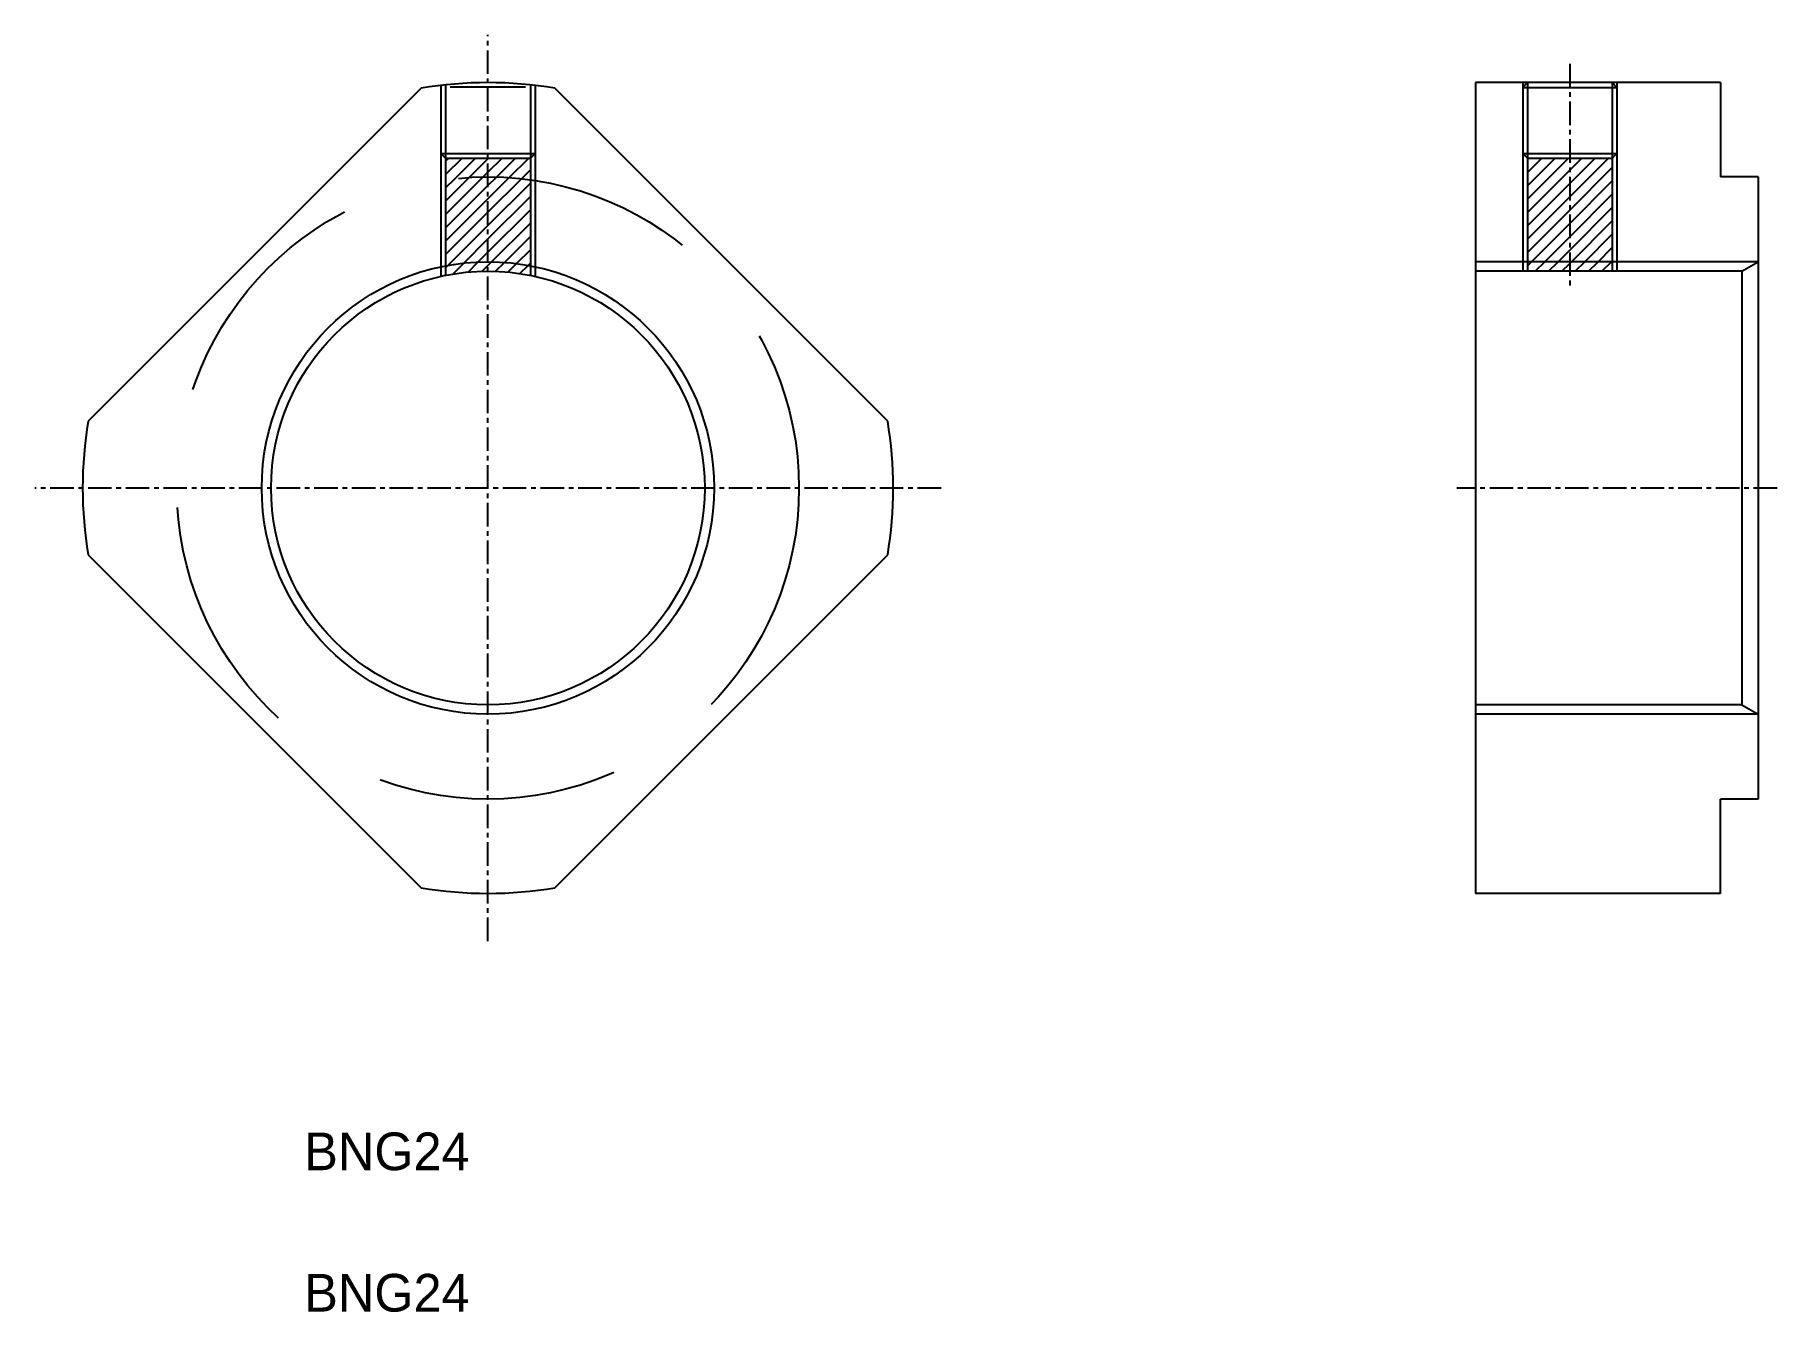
# Model space of a CAD drawing. Extents: x 99.9 to 192.3, y 74.3 to 142.
import ezdxf

# ---------------------------------------------------------------- set-up
doc = ezdxf.new("R2010")
doc.units = 0
doc.linetypes.add('CENTER', pattern=[2, 1.25, -0.25, 0.25, -0.25])
doc.linetypes.add('DASHED', pattern=[19.05, 12.7, -6.35])
doc.layers.get('0').update_dxf_attribs({"linetype": 'CONTINUOUS'})
doc.layers.add('CENTER', color=1, linetype='CENTER')

# ---------------------------------------------------------------- blocks, each defined once
blk = doc.blocks.new('*X27')
at = {"color": 0}
for p, q in [((37.728, 65.305), (38.605, 66.183)), ((37.728, 66.012), (37.898, 66.183)), ((38.218, 65.088), (39.313, 66.183)), ((38.99, 65.153), (39.978, 66.141)), ((39.978, 65.434), (40.727, 66.183)), ((39.978, 66.141), (40.02, 66.183)), ((40.428, 65.176), (41.434, 66.183)), ((41.103, 65.144), (42.141, 66.183)), ((37.728, 63.184), (39.725, 65.181)), ((37.728, 63.891), (38.99, 65.153)), ((37.728, 64.598), (38.218, 65.088)), ((37.728, 62.477), (39.978, 64.727)), ((39.725, 65.181), (39.978, 65.434)), ((39.978, 64.727), (40.428, 65.176)), ((39.978, 64.02), (41.103, 65.144)), ((39.978, 63.313), (41.752, 65.087)), ((39.978, 62.606), (42.228, 64.856)), ((41.752, 65.087), (42.228, 65.563)), ((37.728, 61.77), (39.978, 64.02)), ((39.978, 61.899), (42.228, 64.149)), ((37.728, 61.063), (39.978, 63.313)), ((39.978, 61.191), (42.228, 63.441)), ((37.868, 60.496), (39.978, 62.606)), ((40.175, 60.681), (42.228, 62.734)), ((40.852, 60.651), (42.228, 62.027)), ((38.693, 60.614), (39.978, 61.899)), ((39.458, 60.671), (39.978, 61.191)), ((41.495, 60.586), (42.228, 61.32)), ((37.728, 60.356), (37.868, 60.496)), ((38.109, 60.03), (38.693, 60.614)), ((38.921, 60.134), (39.458, 60.671)), ((39.672, 60.179), (39.978, 60.484)), ((39.978, 60.484), (40.175, 60.681)), ((40.377, 60.176), (40.852, 60.651)), ((41.041, 60.133), (41.495, 60.586)), ((41.672, 60.057), (42.107, 60.492)), ((42.107, 60.492), (42.228, 60.613))]:
    blk.add_line(p, q, dxfattribs=at)
blk = doc.blocks.new('*X26')
at = {"color": 0}
for p, q in [((95.118, 64.006), (97.295, 66.183)), ((95.118, 64.713), (96.588, 66.183)), ((95.118, 65.42), (95.881, 66.183)), ((95.118, 66.127), (95.174, 66.183)), ((97.368, 64.134), (99.417, 66.183)), ((97.368, 64.841), (98.71, 66.183)), ((97.368, 65.549), (98.002, 66.183)), ((97.368, 63.427), (99.618, 65.677)), ((95.118, 63.299), (97.368, 65.549)), ((95.118, 62.591), (97.368, 64.841)), ((97.368, 62.72), (99.618, 64.97)), ((95.118, 61.884), (97.368, 64.134)), ((97.368, 62.013), (99.618, 64.263)), ((95.118, 61.177), (97.368, 63.427)), ((97.368, 61.306), (99.618, 63.556)), ((95.331, 60.683), (97.368, 62.72)), ((96.038, 60.683), (97.368, 62.013)), ((97.452, 60.683), (99.618, 62.849)), ((98.159, 60.683), (99.618, 62.142)), ((96.745, 60.683), (97.368, 61.306)), ((98.866, 60.683), (99.618, 61.435)), ((95.118, 60.47), (95.331, 60.683)), ((95.538, 60.183), (96.038, 60.683)), ((96.245, 60.183), (96.745, 60.683)), ((96.952, 60.183), (97.368, 60.599)), ((97.368, 60.599), (97.452, 60.683)), ((97.659, 60.183), (98.159, 60.683)), ((98.366, 60.183), (98.866, 60.683)), ((99.073, 60.183), (99.573, 60.683)), ((99.573, 60.683), (99.618, 60.728))]:
    blk.add_line(p, q, dxfattribs=at)

msp = doc.modelspace()

# ---------------------------------------------------------------- linework, layer by layer
for p, q in [((120.399, 139.206), (102.735, 121.542)), ((145.147, 121.542), (127.484, 139.206)), ((176.332, 139.5), (176.332, 96.5)), ((189.332, 139.5), (176.332, 139.5)), ((178.832, 139.5), (178.832, 129.5)), ((178.832, 139.25), (179.082, 139.5)), ((183.832, 139.25), (183.582, 139.5)), ((183.832, 139.5), (183.832, 129.5)), ((189.332, 139.5), (189.332, 134.5)), ((121.691, 135.5), (121.441, 135.75)), ((121.691, 135.5), (126.191, 135.5)), ((126.191, 135.5), (126.441, 135.75)), ((179.082, 135.5), (178.832, 135.75)), ((179.082, 135.5), (183.582, 135.5)), ((183.582, 135.5), (183.832, 135.75)), ((191.332, 134.5), (189.332, 134.5)), ((191.332, 134.5), (191.332, 101.5)), ((190.465, 129.5), (176.332, 129.5)), ((190.465, 129.5), (191.332, 130)), ((190.465, 129.5), (190.465, 106.5)), ((176.332, 128.75), (176.332, 128.75)), ((176.332, 118), (176.332, 118)), ((102.735, 114.457), (120.399, 96.794)), ((127.484, 96.794), (145.147, 114.457)), ((190.465, 106.5), (176.332, 106.5)), ((190.465, 106.5), (191.332, 106)), ((189.332, 96.5), (189.332, 101.5)), ((191.332, 101.5), (189.332, 101.5)), ((189.332, 96.5), (176.332, 96.5))]:
    msp.add_line(p, q)
at = {"color": 3, "linetype": 'DASHED'}
for p, q in [((121.441, 139.354), (121.441, 129.225)), ((121.691, 139.382), (121.691, 129.277)), ((121.941, 139.273), (125.941, 139.273)), ((126.191, 139.382), (126.191, 129.277)), ((126.441, 139.354), (126.441, 129.225))]:
    msp.add_line(p, q, dxfattribs=at)
at = {"color": 3}
for p, q in [((178.832, 139.25), (183.832, 139.25)), ((179.082, 139.5), (179.082, 129.5)), ((183.582, 139.5), (183.582, 129.5)), ((121.441, 135.75), (126.441, 135.75)), ((123.941, 135.48), (123.961, 135.5)), ((178.832, 135.75), (183.832, 135.75)), ((181.332, 135.48), (181.351, 135.5)), ((191.332, 130), (176.332, 130)), ((191.332, 106), (176.332, 106))]:
    msp.add_line(p, q, dxfattribs=at)
at = {"color": 3, "linetype": 'DASHED'}
msp.add_circle((123.941, 118), 16.5, dxfattribs=at)
at = {"color": 3}
msp.add_circle((123.941, 118), 12, dxfattribs=at)
msp.add_circle((123.941, 118), 11.5)
for start, end in [(80.51598, 99.48402), (170.51598, 189.48402), (350.51598, 9.48402), (260.51598, 279.48402)]:
    msp.add_arc((123.941, 118), 21.5, start, end)
at = {"layer": 'CENTER', "color": 1, "linetype": 'CENTER'}
for p, q in [((123.941, 93.964), (123.941, 142.035)), ((181.332, 140.5), (181.332, 128.62)), ((147.977, 118), (99.906, 118)), ((192.332, 118), (175.332, 118))]:
    msp.add_line(p, q, dxfattribs=at)

# ---------------------------------------------------------------- block references
at = {"color": 3, "linetype": 'CONTINUOUS'}
for name in ['*X27', '*X26']:
    msp.add_blockref(name, (83.963, 69.317), dxfattribs=at)

# ---------------------------------------------------------------- texts
for p in [(114.199, 81.817), (114.199, 74.317)]:
    msp.add_text('BNG24', height=2).set_placement(p)

doc.saveas('drawing.dxf')
